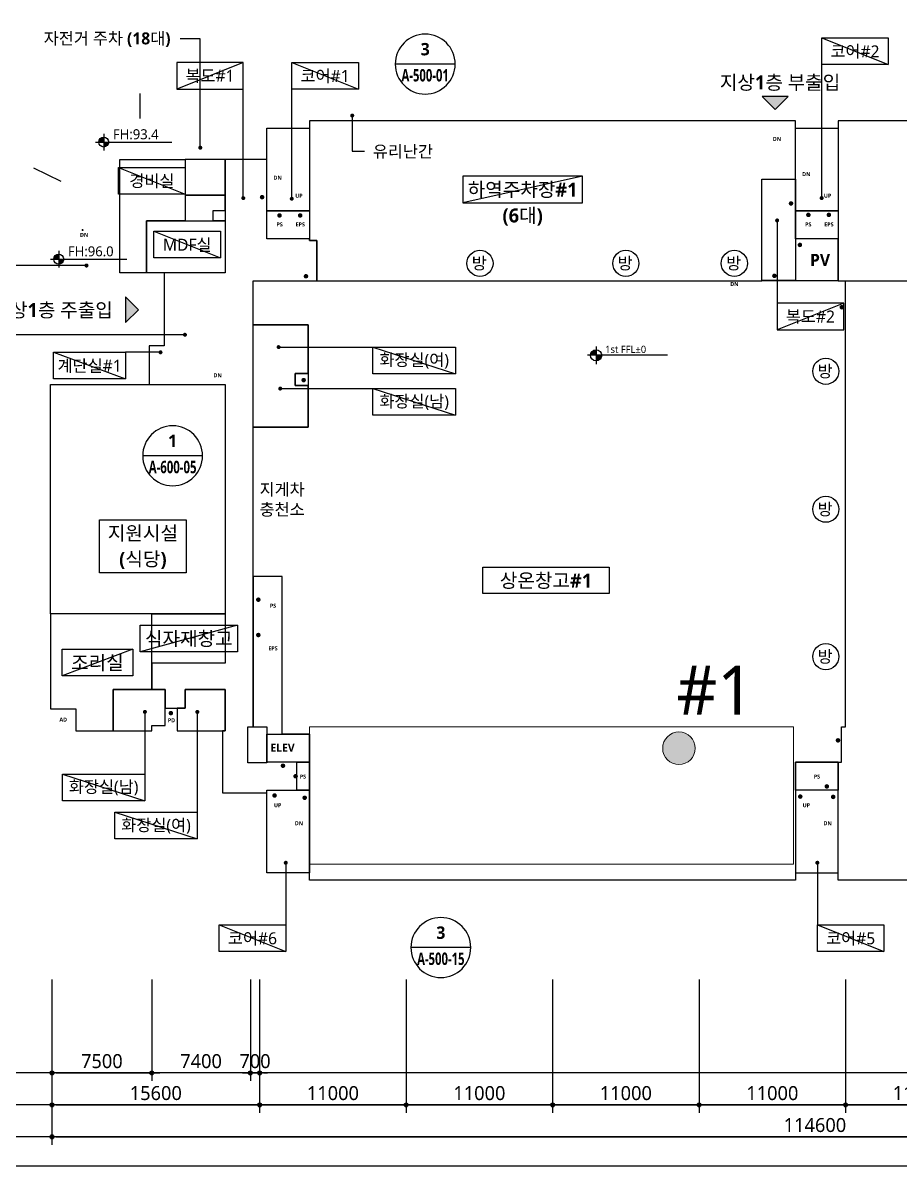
# Model space of a CAD drawing. Header units: millimetres. Extents: x -867282 to 190005487, y -1022614 to 455456909.
# Drawn here: x 821599 to 887480, y 36445 to 122273 of the extents above; entities that cross this region are included whole.
import ezdxf
from ezdxf.enums import TextEntityAlignment as Align

# ---------------------------------------------------------------- set-up
doc = ezdxf.new("R2010")
doc.units = ezdxf.units.MM
doc.header["$LTSCALE"] = 400
doc.header["$MEASUREMENT"] = 0
doc.header["$PDSIZE"] = -10
doc.layers.get('0').update_dxf_attribs({"linetype": 'CONTINUOUS'})
doc.layers.get('Defpoints').update_dxf_attribs({"color": 153, "linetype": 'CONTINUOUS'})
for name, color, linetype in [('A-ANNO-ENT', 1, 'CONTINUOUS'), ('A-ANNO-GRA1', 7, 'CONTINUOUS'), ('A-ANNO-PONT', 7, 'CONTINUOUS'), ('A-ANNO-SYMB', 7, 'CONTINUOUS'), ('A-ANNO-TEXT1', 7, 'CONTINUOUS'), ('A-ANNO-TEXT2', 3, 'CONTINUOUS'), ('A-FLOR-MARK-ARCH', 1, 'CONTINUOUS'), ('A-ST-AXIS-DIM', 7, 'CONTINUOUS'), ('AA-MKXS', 3, 'CONTINUOUS')]:
    doc.layers.add(name, color=color, linetype=linetype)
for name, color, linetype, lineweight in [('A-XXXX-SYMB', 7, 'CONTINUOUS', 25), ('XR-평면도$0$A-SSXK-LEAD', 7, 'CONTINUOUS', 25), ('구획설정라인', 3, 'CONTINUOUS', 20)]:
    doc.layers.add(name, color=color, linetype=linetype, lineweight=lineweight)
doc.layers.add('Defpoint', color=161, linetype='CONTINUOUS', plot=False)
doc.layers.add('면적', color=210, linetype='CONTINUOUS', plot=False)
doc.styles.add('2020음성 1차', font='')
doc.styles.add('SAMOO', font='romans.shx', dxfattribs={"bigfont": 'whgtxt.shx'})
doc.styles.add('SH_대대리576', font='malgun.ttf')
doc.styles.add('SH_진천_나눔', font='')
doc.styles.get('2020음성 1차').set_extended_font_data('NanumGothic', bold=True)
doc.styles.get('SH_진천_나눔').set_extended_font_data('NanumGothic', bold=True)
doc.dimstyles.new('SHP 600', dxfattribs={"dimscale": 300, "dimtxt": 3.5, "dimasz": 1, "dimexe": 2, "dimexo": 2, "dimgap": 1, "dimtad": 1, "dimdec": 0, "dimzin": 0, "dimdsep": 46, "dimtxsty": 'SH_대대리576', "dimblk": 'DIMDOT', "dimcen": 0.09, "dimclrt": 3, "dimadec": 0, "dimazin": 1, "dimtfac": 1, "dimtdec": 0, "dimtix": 1, "dimtmove": 2, "dimatfit": 0, "dimldrblk": 'DIMDOT', "dimfxl": 1, "dimtolj": 1, "dimtzin": 0, "dimarcsym": 0})

# ---------------------------------------------------------------- blocks, each defined once
blk = doc.blocks.new('A$C2E1A0DD2')
at = {"layer": 'A-ANNO-SYMB'}
h = blk.add_hatch(color=256, dxfattribs=at)
h.paths.add_polyline_path([(750, 1200, 0.4142136), (300, 750), (750, 750)])
h.paths.add_polyline_path([(1200, 750), (750, 750), (750, 300, 0.4142136)])
for p, q in [((750, 1500), (750, 0)), ((0, 750), (1500, 750))]:
    blk.add_line(p, q, dxfattribs=at)
blk.add_circle((750, 750), 450, dxfattribs=at)
blk = doc.blocks.new('A$C33BE775C')
at = {"layer": 'A-XXXX-SYMB'}
blk.add_line((1250, 625), (5743, 625), dxfattribs=at)
at = {"layer": 'A-XXXX-SYMB', "xscale": 0.8333333333333333, "yscale": 0.8333333333333333, "zscale": 0.8333333333333333}
blk.add_blockref('A$C2E1A0DD2', (0, 0), dxfattribs=at)
blk = doc.blocks.new('DIMDOT')
at = {"color": 0}
blk.add_line((-2, 0), (2, 0), dxfattribs=at)
for radius in [0.5, 0.25]:
    blk.add_circle((0, 0), radius, dxfattribs=at)
blk = doc.blocks.new('*D196')
at = {"layer": 'A-ST-AXIS-DIM', "color": 0, "lineweight": -2, "transparency": 16777216}
for p, q in [((883382, 50445), (883382, 40445)), ((894382, 50445), (894382, 40445)), ((883682, 41045), (894082, 41045))]:
    blk.add_line(p, q, dxfattribs=at)
at = {"layer": 'Defpoints', "color": 0, "transparency": 16777216}
for p in [(883382, 51045), (894382, 51045), (894382, 41045)]:
    blk.add_point(p, dxfattribs=at)
at = {"layer": 'A-ST-AXIS-DIM', "color": 0, "linetype": 'ByBlock', "lineweight": -2, "transparency": 16777216, "xscale": 300, "yscale": 300, "zscale": 300, "rotation": 180}
blk.add_blockref('DIMDOT', (883382, 41045), dxfattribs=at)
at = {"layer": 'A-ST-AXIS-DIM', "color": 0, "linetype": 'ByBlock', "lineweight": -2, "transparency": 16777216, "xscale": 300, "yscale": 300, "zscale": 300}
blk.add_blockref('DIMDOT', (894382, 41045), dxfattribs=at)
at = {"layer": 'A-ST-AXIS-DIM', "color": 3, "transparency": 16777216, "insert": (888882, 41921), "char_height": 1050, "attachment_point": 5, "style": 'SH_대대리576'}
blk.add_mtext('\\A1;11000', dxfattribs=at)
blk = doc.blocks.new('*D197')
at = {"layer": 'A-ST-AXIS-DIM', "color": 0, "lineweight": -2, "transparency": 16777216}
for p, q in [((872382, 50445), (872382, 40445)), ((883382, 50445), (883382, 40445)), ((872682, 41045), (883082, 41045))]:
    blk.add_line(p, q, dxfattribs=at)
at = {"layer": 'Defpoints', "color": 0, "transparency": 16777216}
for p in [(872382, 51045), (883382, 51045), (883382, 41045)]:
    blk.add_point(p, dxfattribs=at)
at = {"layer": 'A-ST-AXIS-DIM', "color": 0, "linetype": 'ByBlock', "lineweight": -2, "transparency": 16777216, "xscale": 300, "yscale": 300, "zscale": 300, "rotation": 180}
blk.add_blockref('DIMDOT', (872382, 41045), dxfattribs=at)
at = {"layer": 'A-ST-AXIS-DIM', "color": 0, "linetype": 'ByBlock', "lineweight": -2, "transparency": 16777216, "xscale": 300, "yscale": 300, "zscale": 300}
blk.add_blockref('DIMDOT', (883382, 41045), dxfattribs=at)
at = {"layer": 'A-ST-AXIS-DIM', "color": 3, "transparency": 16777216, "insert": (877882, 41921), "char_height": 1050, "attachment_point": 5, "style": 'SH_대대리576'}
blk.add_mtext('\\A1;11000', dxfattribs=at)
blk = doc.blocks.new('*D198')
at = {"layer": 'A-ST-AXIS-DIM', "color": 0, "lineweight": -2, "transparency": 16777216}
for p, q in [((861382, 50445), (861382, 40445)), ((872382, 50445), (872382, 40445)), ((861682, 41045), (872082, 41045))]:
    blk.add_line(p, q, dxfattribs=at)
at = {"layer": 'Defpoints', "color": 0, "transparency": 16777216}
for p in [(861382, 51045), (872382, 51045), (872382, 41045)]:
    blk.add_point(p, dxfattribs=at)
at = {"layer": 'A-ST-AXIS-DIM', "color": 0, "linetype": 'ByBlock', "lineweight": -2, "transparency": 16777216, "xscale": 300, "yscale": 300, "zscale": 300, "rotation": 180}
blk.add_blockref('DIMDOT', (861382, 41045), dxfattribs=at)
at = {"layer": 'A-ST-AXIS-DIM', "color": 0, "linetype": 'ByBlock', "lineweight": -2, "transparency": 16777216, "xscale": 300, "yscale": 300, "zscale": 300}
blk.add_blockref('DIMDOT', (872382, 41045), dxfattribs=at)
at = {"layer": 'A-ST-AXIS-DIM', "color": 3, "transparency": 16777216, "insert": (866882, 41921), "char_height": 1050, "attachment_point": 5, "style": 'SH_대대리576'}
blk.add_mtext('\\A1;11000', dxfattribs=at)
blk = doc.blocks.new('*D199')
at = {"layer": 'A-ST-AXIS-DIM', "color": 0, "lineweight": -2, "transparency": 16777216}
for p, q in [((850382, 50445), (850382, 40445)), ((861382, 50445), (861382, 40445)), ((850682, 41045), (861082, 41045))]:
    blk.add_line(p, q, dxfattribs=at)
at = {"layer": 'Defpoints', "color": 0, "transparency": 16777216}
for p in [(850382, 51045), (861382, 51045), (861382, 41045)]:
    blk.add_point(p, dxfattribs=at)
at = {"layer": 'A-ST-AXIS-DIM', "color": 0, "linetype": 'ByBlock', "lineweight": -2, "transparency": 16777216, "xscale": 300, "yscale": 300, "zscale": 300, "rotation": 180}
blk.add_blockref('DIMDOT', (850382, 41045), dxfattribs=at)
at = {"layer": 'A-ST-AXIS-DIM', "color": 0, "linetype": 'ByBlock', "lineweight": -2, "transparency": 16777216, "xscale": 300, "yscale": 300, "zscale": 300}
blk.add_blockref('DIMDOT', (861382, 41045), dxfattribs=at)
at = {"layer": 'A-ST-AXIS-DIM', "color": 3, "transparency": 16777216, "insert": (855882, 41921), "char_height": 1050, "attachment_point": 5, "style": 'SH_대대리576'}
blk.add_mtext('\\A1;11000', dxfattribs=at)
blk = doc.blocks.new('*D200')
at = {"layer": 'A-ST-AXIS-DIM', "color": 0, "lineweight": -2, "transparency": 16777216}
for p, q in [((839382, 50445), (839382, 40445)), ((850382, 50445), (850382, 40445)), ((839682, 41045), (850082, 41045))]:
    blk.add_line(p, q, dxfattribs=at)
at = {"layer": 'Defpoints', "color": 0, "transparency": 16777216}
for p in [(839382, 51045), (850382, 51045), (850382, 41045)]:
    blk.add_point(p, dxfattribs=at)
at = {"layer": 'A-ST-AXIS-DIM', "color": 0, "linetype": 'ByBlock', "lineweight": -2, "transparency": 16777216, "xscale": 300, "yscale": 300, "zscale": 300, "rotation": 180}
blk.add_blockref('DIMDOT', (839382, 41045), dxfattribs=at)
at = {"layer": 'A-ST-AXIS-DIM', "color": 0, "linetype": 'ByBlock', "lineweight": -2, "transparency": 16777216, "xscale": 300, "yscale": 300, "zscale": 300}
blk.add_blockref('DIMDOT', (850382, 41045), dxfattribs=at)
at = {"layer": 'A-ST-AXIS-DIM', "color": 3, "transparency": 16777216, "insert": (844882, 41921), "char_height": 1050, "attachment_point": 5, "style": 'SH_대대리576'}
blk.add_mtext('\\A1;11000', dxfattribs=at)
blk = doc.blocks.new('*D201')
at = {"layer": 'A-ST-AXIS-DIM', "color": 0, "lineweight": -2, "transparency": 16777216}
for p, q in [((823782, 50445), (823782, 40445)), ((839382, 50445), (839382, 40445)), ((824082, 41045), (839082, 41045))]:
    blk.add_line(p, q, dxfattribs=at)
at = {"layer": 'Defpoints', "color": 0, "transparency": 16777216}
for p in [(823782, 51045), (839382, 51045), (839382, 41045)]:
    blk.add_point(p, dxfattribs=at)
at = {"layer": 'A-ST-AXIS-DIM', "color": 0, "linetype": 'ByBlock', "lineweight": -2, "transparency": 16777216, "xscale": 300, "yscale": 300, "zscale": 300, "rotation": 180}
blk.add_blockref('DIMDOT', (823782, 41045), dxfattribs=at)
at = {"layer": 'A-ST-AXIS-DIM', "color": 0, "linetype": 'ByBlock', "lineweight": -2, "transparency": 16777216, "xscale": 300, "yscale": 300, "zscale": 300}
blk.add_blockref('DIMDOT', (839382, 41045), dxfattribs=at)
at = {"layer": 'A-ST-AXIS-DIM', "color": 3, "transparency": 16777216, "insert": (831582, 41924), "char_height": 1050, "attachment_point": 5, "style": 'SH_대대리576'}
blk.add_mtext('\\A1;15600', dxfattribs=at)
blk = doc.blocks.new('*D202')
at = {"layer": 'A-ST-AXIS-DIM', "color": 0, "lineweight": -2, "transparency": 16777216}
for p, q in [((823782, 50445), (823782, 38045)), ((938382, 50445), (938382, 38045)), ((824082, 38645), (938082, 38645))]:
    blk.add_line(p, q, dxfattribs=at)
at = {"layer": 'Defpoints', "color": 0, "transparency": 16777216}
for p in [(823782, 51045), (938382, 51045), (938382, 38645)]:
    blk.add_point(p, dxfattribs=at)
at = {"layer": 'A-ST-AXIS-DIM', "color": 0, "linetype": 'ByBlock', "lineweight": -2, "transparency": 16777216, "xscale": 300, "yscale": 300, "zscale": 300, "rotation": 180}
blk.add_blockref('DIMDOT', (823782, 38645), dxfattribs=at)
at = {"layer": 'A-ST-AXIS-DIM', "color": 0, "linetype": 'ByBlock', "lineweight": -2, "transparency": 16777216, "xscale": 300, "yscale": 300, "zscale": 300}
blk.add_blockref('DIMDOT', (938382, 38645), dxfattribs=at)
at = {"layer": 'A-ST-AXIS-DIM', "color": 3, "transparency": 16777216, "insert": (881082, 39524), "char_height": 1050, "attachment_point": 5, "style": 'SH_대대리576'}
blk.add_mtext('\\A1;114600', dxfattribs=at)
blk = doc.blocks.new('G$CF757CB8B')
at = {"layer": 'A-ANNO-PONT'}
for points in [[(1814, 2981, 0.4142136), (648, 1814), (1814, 1814)], [(1814, 648, 0.4142136), (2981, 1814), (1814, 1814)]]:
    blk.add_hatch(color=256, dxfattribs=at).paths.add_polyline_path(points)
for p, q in [((1814, 3629), (1814, 0)), ((16728, 1814), (0, 1814))]:
    blk.add_line(p, q, dxfattribs=at)
blk.add_circle((1814, 1814), 1166, dxfattribs=at)
at = {"style": 'SH_대대리576'}
blk.add_attdef('레벨', (3696, 2314), '', height=1500, dxfattribs=at)
blk = doc.blocks.new('*U392')
at = {"layer": 'AA-MKXS', "color": 3, "linetype": 'Continuous', "ltscale": 5}
blk.add_line((-5.999976, 0), (5.999976, 0), dxfattribs=at)
blk.add_circle((0, 0), 5.999976, dxfattribs=at)
at = {"layer": 'AA-MKXS', "style": 'SAMOO', "width": 0.85}
blk.add_attdef('ViewNUM', text='', height=2.5, dxfattribs=at).set_placement((0, 1), align=Align.BOTTOM_CENTER)
blk.add_attdef('SheetNUM', text='', height=2.5, dxfattribs=at).set_placement((0, -1), align=Align.TOP_CENTER)
blk = doc.blocks.new('*D498')
at = {"layer": 'A-ST-AXIS-DIM', "color": 0, "lineweight": -2, "transparency": 16777216}
for p, q in [((823782, 50445), (823782, 42845)), ((831282, 50445), (831282, 42845)), ((824082, 43445), (830982, 43445))]:
    blk.add_line(p, q, dxfattribs=at)
at = {"layer": 'Defpoints', "color": 0, "transparency": 16777216}
for p in [(823782, 51045), (831282, 51045), (831282, 43445)]:
    blk.add_point(p, dxfattribs=at)
at = {"layer": 'A-ST-AXIS-DIM', "color": 0, "linetype": 'ByBlock', "lineweight": -2, "transparency": 16777216, "xscale": 300, "yscale": 300, "zscale": 300, "rotation": 180}
blk.add_blockref('DIMDOT', (823782, 43445), dxfattribs=at)
at = {"layer": 'A-ST-AXIS-DIM', "color": 0, "linetype": 'ByBlock', "lineweight": -2, "transparency": 16777216, "xscale": 300, "yscale": 300, "zscale": 300}
blk.add_blockref('DIMDOT', (831282, 43445), dxfattribs=at)
at = {"layer": 'A-ST-AXIS-DIM', "color": 3, "transparency": 16777216, "insert": (827532, 44322), "char_height": 1050, "attachment_point": 5, "style": 'SH_대대리576'}
blk.add_mtext('\\A1;7500', dxfattribs=at)
blk = doc.blocks.new('*D499')
at = {"layer": 'A-ST-AXIS-DIM', "color": 0, "lineweight": -2, "transparency": 16777216}
for p, q in [((831282, 50445), (831282, 42845)), ((838682, 50445), (838682, 42845)), ((838382, 43445), (831582, 43445))]:
    blk.add_line(p, q, dxfattribs=at)
at = {"layer": 'Defpoints', "color": 0, "transparency": 16777216}
for p in [(831282, 51045), (838682, 51045), (831282, 43445)]:
    blk.add_point(p, dxfattribs=at)
at = {"layer": 'A-ST-AXIS-DIM', "color": 0, "linetype": 'ByBlock', "lineweight": -2, "transparency": 16777216, "xscale": 300, "yscale": 300, "zscale": 300, "rotation": 180}
blk.add_blockref('DIMDOT', (831282, 43445), dxfattribs=at)
at = {"layer": 'A-ST-AXIS-DIM', "color": 0, "linetype": 'ByBlock', "lineweight": -2, "transparency": 16777216, "xscale": 300, "yscale": 300, "zscale": 300}
blk.add_blockref('DIMDOT', (838682, 43445), dxfattribs=at)
at = {"layer": 'A-ST-AXIS-DIM', "color": 3, "transparency": 16777216, "insert": (834982, 44321), "char_height": 1050, "attachment_point": 5, "style": 'SH_대대리576'}
blk.add_mtext('\\A1;7400', dxfattribs=at)
blk = doc.blocks.new('*D500')
at = {"layer": 'A-ST-AXIS-DIM', "color": 0, "lineweight": -2, "transparency": 16777216}
for p, q in [((838682, 50445), (838682, 42845)), ((839382, 50445), (839382, 42845)), ((838382, 43445), (838082, 43445)), ((838682, 43445), (839382, 43445)), ((839682, 43445), (839982, 43445))]:
    blk.add_line(p, q, dxfattribs=at)
at = {"layer": 'Defpoints', "color": 0, "transparency": 16777216}
for p in [(838682, 51045), (839382, 51045), (839382, 43445)]:
    blk.add_point(p, dxfattribs=at)
at = {"layer": 'A-ST-AXIS-DIM', "color": 0, "linetype": 'ByBlock', "lineweight": -2, "transparency": 16777216, "xscale": 300, "yscale": 300, "zscale": 300}
blk.add_blockref('DIMDOT', (838682, 43445), dxfattribs=at)
at = {"layer": 'A-ST-AXIS-DIM', "color": 0, "linetype": 'ByBlock', "lineweight": -2, "transparency": 16777216, "xscale": 300, "yscale": 300, "zscale": 300, "rotation": 180}
blk.add_blockref('DIMDOT', (839382, 43445), dxfattribs=at)
at = {"layer": 'A-ST-AXIS-DIM', "color": 3, "transparency": 16777216, "insert": (839032, 44321), "char_height": 1050, "attachment_point": 5, "style": 'SH_대대리576'}
blk.add_mtext('\\A1;700', dxfattribs=at)
blk = doc.blocks.new('G$C103DFDC3')
at = {"layer": '면적'}
for points in [[(20000, 48025), (20000, 45000), (53400, 45000), (53400, 52620), (55950, 52620), (55950, 57000), (20000, 57000), (19450, 57000), (19450, 48025), (20000, 48025)], [(95600, 57500), (92200, 57500), (92200, 57000), (60200, 57000), (59150, 57000), (59150, 48025), (59150, 48025), (59150, 45000), (92200, 45000), (92200, 51120), (95600, 51120)], [(16250, 56450), (19450, 56450), (19450, 50250), (16250, 50250)], [(59150, 50250), (55950, 50250), (55950, 56450), (59150, 56450)], [(12900, 6550), (16250, 6550), (16250, 6750), (18500, 6750), (18500, 8850), (16250, 8850), (16250, 8800), (14800, 8800), (14800, 11500), (15200, 11500), (15200, 45000), (20000, 45000), (20000, 48025), (19450, 48025), (19450, 48150), (16250, 48150), (16250, 54100), (13100, 54100), (13100, 45600), (8525, 45600), (8525, 40100), (7400, 40100), (7400, 37200), (13100, 37200), (13100, 16300), (7600, 16300), (7600, 14300), (8600, 14300), (8600, 12900), (10100, 12900), (10100, 14300), (13100, 14300), (13100, 11200), (12900, 11200), (12900, 6550)], [(13100, 54100), (10100, 54100), (10100, 51420), (13100, 51420)], [(55950, 45025), (53400, 45025), (53400, 52620), (55950, 52620)], [(10100, 51420), (10100, 49500), (12210, 49500), (12210, 50270), (13100, 50270), (13100, 51420)], [(12210, 50270), (13100, 50270), (13100, 49500), (12210, 49500)], [(16250, 50250), (19450, 50250), (19450, 48150), (16250, 48150)], [(59150, 48150), (55950, 48150), (55950, 50250), (59150, 50250)], [(7200, 49500), (13100, 49500), (13100, 45600), (7200, 45600)], [(55950, 48150), (55950, 45025), (59150, 45025), (59150, 48025), (59150, 48025), (59150, 48150)], [(15200, 41675), (19355, 41675), (19355, 38025), (18355, 38025), (18355, 37125), (19355, 37125), (19355, 34000), (15200, 34000)], [(0, 20000), (0, 37200), (13100, 37200), (13100, 20000)], [(15200, 22800), (15200, 11500), (16250, 11500), (16250, 10950), (17400, 10950), (17400, 22725), (17400, 22800)], [(7600, 14300), (7600, 20000), (0, 20000), (0, 12850), (1900, 12850), (1900, 11200), (4700, 11200), (4700, 14300)], [(7600, 20000), (13100, 20000), (13100, 16300), (7600, 16300)], [(4700, 14300), (4700, 11200), (7600, 11200), (7600, 11600), (8600, 11600), (8600, 14300)], [(9500, 12900), (9500, 11200), (13100, 11200), (13100, 14300), (10100, 14300), (10100, 12900)], [(14800, 11500), (16250, 11500), (16250, 8800), (14800, 8800)], [(16250, 10950), (19450, 10950), (19450, 8850), (16250, 8850)], [(19450, 6750), (18500, 6750), (18500, 8850), (19450, 8850)], [(55950, 8850), (59150, 8850), (59150, 6750), (55950, 6750)], [(16250, 6750), (19450, 6750), (19450, 550), (16250, 550)], [(55950, 6750), (55950, 6750), (55950, 6750), (55950, 550), (59150, 550), (59150, 6750), (59150, 6750)]]:
    blk.add_lwpolyline(points, close=True, dxfattribs=at)
for points in [[(10100, 51420), (10100, 51420), (10100, 49500), (10100, 49500), (7200, 49500), (7200, 45600), (5200, 45600), (5200, 54100), (10100, 54100), (10100, 51420)], [(110950, 0), (59150, 0), (59150, 8850), (55950, 8850), (55950, 0), (19450, 0), (19450, 10950), (17400, 10950), (17400, 11500), (17400, 11500), (17400, 15800), (17400, 15800), (17400, 22800), (15200, 22800), (15200, 34000), (19355, 34000), (19355, 37125), (18355, 37125), (18355, 38025), (19355, 38025), (19355, 41675), (15200, 41675), (15200, 45000), (53400, 45000), (53400, 45025), (59150, 45025), (59150, 45000), (93100, 45000)], [(59150, 8850), (59400, 8850), (59400, 11500), (59700, 11500), (59700, 45000)]]:
    blk.add_lwpolyline(points, dxfattribs=at)
at = {"layer": '면적', "elevation": 103000}
blk.add_lwpolyline([(18355, 38025), (19355, 38025), (19355, 37125), (18355, 37125)], close=True, dxfattribs=at)

msp = doc.modelspace()

# ---------------------------------------------------------------- hatches: boundary and pattern name
at = {"layer": 'A-ANNO-ENT'}
for points in [[(877123.5, 116740.1), (879059.5, 116740.1), (878091.5, 115772.1)], [(829303.5, 99769.4), (829303.5, 101705.4), (830271.5, 100737.4)]]:
    msp.add_hatch(color=256, dxfattribs=at).paths.add_polyline_path(points)
at = {"layer": '구획설정라인'}
h = msp.add_hatch(dxfattribs=at)
h.set_pattern_fill('ANSI31', color=256)
h.set_pattern_definition([(45, (0, 0), (-0.088388347648, 0.088388347648), [])])
h.paths.add_polyline_path([(869646.7, 67813.9, 1), (872093.6, 67813.9, 1)])

# ---------------------------------------------------------------- linework, layer by layer
for points in [[(834922.7, 121078.2), (833422.7, 121078.2)], [(846334, 112631.2), (847256.9, 112631.2)]]:
    msp.add_lwpolyline(points)
at = {"layer": 'A-ANNO-ENT'}
for points in [[(879059.5, 116740.1), (877123.5, 116740.1), (878091.5, 115772.1)], [(829303.5, 101705.4), (829303.5, 99769.4), (830271.5, 100737.4)]]:
    msp.add_lwpolyline(points, close=True, dxfattribs=at)
at = {"layer": 'A-ANNO-GRA1'}
for points in [[(834922.7, 112900.5), (834922.7, 121078.2)], [(881588, 109118.3), (881588, 119143.5)], [(838151.6, 109118.3), (838151.6, 117296)], [(841793.2, 109070.9), (841793.2, 117296)], [(846334, 115315.1), (846334, 112631.2)], [(878242.6, 107440.2), (878242.6, 101223.1)], [(826378.6, 104054.2), (820777.6, 104054.2)], [(833770.3, 98857.3), (820777.6, 98857.3)], [(840805.1, 97931.1), (847886.7, 97931.1)], [(831936.3, 97540.6), (829309.3, 97540.6)], [(840927.9, 94818.2), (847886.7, 94818.2)], [(830763.7, 70545.1), (830763.7, 65881.2)], [(834699.9, 70545.1), (834699.9, 63009.4)], [(841343, 59219.9), (841343, 54555.9)], [(881263.2, 59219.9), (881263.2, 54555.9)]]:
    msp.add_lwpolyline(points, dxfattribs=at)
for points in [[(886588, 119143.5), (881588, 119143.5), (881588, 121143.5), (886588, 121143.5)], [(833151.6, 117296), (838151.6, 117296), (838151.6, 119296), (833151.6, 119296)], [(846793.2, 117296), (841793.2, 117296), (841793.2, 119296), (846793.2, 119296)], [(833782.9, 109415.2), (828782.9, 109415.2), (828782.9, 111415.2), (833782.9, 111415.2)], [(854631.8, 108766.3), (863631.8, 108766.3), (863631.8, 110766.3), (854631.8, 110766.3)], [(836442.1, 104631.8), (831442.1, 104631.8), (831442.1, 106631.8), (836442.1, 106631.8)], [(878242.6, 99223.1), (883242.6, 99223.1), (883242.6, 101223.1), (878242.6, 101223.1)], [(854086.7, 95931.1), (847886.7, 95931.1), (847886.7, 97931.1), (854086.7, 97931.1)], [(829309.3, 95540.6), (823909.3, 95540.6), (823909.3, 97540.6), (829309.3, 97540.6)], [(854086.7, 92818.2), (847886.7, 92818.2), (847886.7, 94818.2), (854086.7, 94818.2)], [(827362.8, 84974.9), (833862.8, 84974.9), (833862.8, 80974.9), (827362.8, 80974.9)], [(856135, 81422.4), (865635, 81422.4), (865635, 79422.4), (856135, 79422.4)], [(830411.7, 77058.5), (837711.7, 77058.5), (837711.7, 75058.5), (830411.7, 75058.5)], [(824545, 75243.7), (829845, 75243.7), (829845, 73243.7), (824545, 73243.7)], [(830763.7, 63881.2), (824563.7, 63881.2), (824563.7, 65881.2), (830763.7, 65881.2)], [(834699.9, 61009.4), (828499.9, 61009.4), (828499.9, 63009.4), (834699.9, 63009.4)], [(841343, 52555.9), (836343, 52555.9), (836343, 54555.9), (841343, 54555.9)], [(886263.2, 52555.9), (881263.2, 52555.9), (881263.2, 54555.9), (886263.2, 54555.9)]]:
    msp.add_lwpolyline(points, close=True, dxfattribs=at)
at = {"layer": 'A-ANNO-GRA1', "const_width": 150}
for points in [[(846259, 115315.1, -1), (846409, 115315.1, -1)], [(834997.7, 112900.5, -1), (834847.7, 112900.5, -1)], [(838226.6, 109118.3, -1), (838076.6, 109118.3, -1)], [(841718.2, 109070.9, 1), (841868.2, 109070.9, 1)], [(881513, 109118.3, 1), (881663, 109118.3, 1)], [(878167.6, 107440.2, -1), (878317.6, 107440.2, -1)], [(826378.6, 104129.2, -1), (826378.6, 103979.2, -1)], [(833770.3, 98932.3, -1), (833770.3, 98782.3, -1)], [(840805.1, 98006.1, 1), (840805.1, 97856.1, 1)], [(831936.3, 97615.6, -1), (831936.3, 97465.6, -1)], [(840927.9, 94893.2, 1), (840927.9, 94743.2, 1)], [(830838.7, 70545.1, 1), (830688.7, 70545.1, 1)], [(834624.9, 70545.1, -1), (834774.9, 70545.1, -1)], [(841418, 59219.9, 1), (841268, 59219.9, 1)], [(881338.2, 59219.9, 1), (881188.2, 59219.9, 1)]]:
    msp.add_lwpolyline(points, format="xyb", close=True, dxfattribs=at)
at = {"layer": 'A-ANNO-GRA1'}
for centre in [(855926.1, 104219), (866881.8, 104219), (875028.8, 104219), (881897.5, 96116.3), (881897.5, 85758.5), (881897.5, 74693.3)]:
    msp.add_circle(centre, 979.8, dxfattribs=at)
at = {"layer": 'A-FLOR-MARK-ARCH', "const_width": 168.8}
for points in [[(839477.6, 109187, 1), (839646.3, 109187, 1)], [(879201.5, 108717.1, 1), (879370.3, 108717.1, 1)], [(840789, 107816.3, 1), (840957.7, 107816.3, 1)], [(842340.9, 107816.3, 1), (842509.6, 107816.3, 1)], [(880504.5, 107857.2, 1), (880673.3, 107857.2, 1)], [(882046.7, 107857.2, 1), (882215.4, 107857.2, 1)], [(879869, 105602.5, 1), (880037.7, 105602.5, 1)], [(842775.2, 103251.5, 1), (842944, 103251.5, 1)], [(877952.1, 103280.9, 1), (878120.8, 103280.9, 1)], [(883013.2, 100923.1, 1), (883181.9, 100923.1, 1)], [(842602.4, 95453.8, 1), (842771.2, 95453.8, 1)], [(839195.8, 78966.3, 1), (839364.5, 78966.3, 1)], [(839195.8, 76314.2, 1), (839364.5, 76314.2, 1)], [(832630.1, 70454.2, 1), (832798.9, 70454.2, 1)], [(882730, 68408.2, 1), (882898.8, 68408.2, 1)], [(841047.4, 66503.4, 1), (841216.2, 66503.4, 1)], [(841997.4, 65716.3, 1), (842166.2, 65716.3, 1)], [(840419.1, 64267, 1), (840587.9, 64267, 1)], [(881889, 64953, 1), (882057.7, 64953, 1)], [(842677.8, 64098.2, 1), (842846.6, 64098.2, 1)], [(879896.1, 64187.3, 1), (880064.9, 64187.3, 1)], [(882369.4, 64162.8, 1), (882538.2, 64162.8, 1)]]:
    msp.add_lwpolyline(points, format="xyb", close=True, dxfattribs=at)
at = {"layer": 'Defpoint'}
for p, q in [((881588, 121143.5), (886588, 119143.5)), ((838151.6, 119296), (833151.6, 117296)), ((841793.2, 119296), (846793.2, 117296)), ((828782.9, 111415.2), (833782.9, 109415.2)), ((863631.8, 110766.3), (854631.8, 108766.3)), ((831442.1, 106631.8), (836442.1, 104631.8)), ((883242.6, 101223.1), (878242.6, 99223.1)), ((847886.7, 97931.1), (854086.7, 95931.1)), ((823909.3, 97540.6), (829309.3, 95540.6)), ((847886.7, 94818.2), (854086.7, 92818.2)), ((837711.7, 77058.5), (830411.7, 75058.5)), ((829845, 75243.7), (824545, 73243.7)), ((824563.7, 65881.2), (830763.7, 63881.2)), ((828499.9, 63009.4), (834699.9, 61009.4)), ((836343, 54555.9), (841343, 52555.9)), ((881263.2, 54555.9), (886263.2, 52555.9))]:
    msp.add_line(p, q, dxfattribs=at)
for points in [[(959981.8, 36444.9), (788781.8, 36444.9), (788781.8, 165016.3), (959981.8, 165016.3)], [(957781.8, 38644.9), (790981.8, 38644.9), (790981.8, 162816.3), (957781.8, 162816.3)], [(955381.8, 41044.9), (793381.8, 41044.9), (793381.8, 160416.3), (955381.8, 160416.3)], [(952981.8, 43444.9), (795781.8, 43444.9), (795781.8, 158016.3), (952981.8, 158016.3)]]:
    msp.add_lwpolyline(points, close=True, dxfattribs=at)
at = {"layer": 'XR-평면도$0$A-SSXK-LEAD', "const_width": 75}
msp.add_lwpolyline([(826083, 106682.2, -1), (826083, 106757.2, -1)], format="xyb", close=True, dxfattribs=at)
at = {"layer": '구획설정라인', "elevation": 103000}
msp.add_lwpolyline([(843131.8, 69416.3), (879481.8, 69416.3), (879481.8, 59116.3), (843131.8, 59116.3)], close=True, dxfattribs=at)
at = {"layer": '구획설정라인'}
msp.add_circle((870870.1, 67813.9), 1223.5, dxfattribs=at)
at = {"layer": '면적'}
msp.add_line((830381.8, 116966.8), (830381.8, 115086.1), dxfattribs=at)
msp.add_lwpolyline([(824465.5, 110359.7), (822419.4, 111356.3)], dxfattribs=at)

# ---------------------------------------------------------------- block references
ref = msp.add_blockref('*U392', (851813.5, 119179.8), dxfattribs=dict(xscale=-375.0015000059622, yscale=375.0015000059622, zscale=375.0015000059622))
ref.add_attrib('SheetNUM', 'A-500-01', dxfattribs={"layer": 'AA-MKXS', "height": 930, "style": '2020음성 1차', "width": 0.7}).set_placement((851813.5, 118804.8, 103000), align=Align.TOP_CENTER)
ref.add_attrib('ViewNUM', '3', dxfattribs={"layer": 'AA-MKXS', "height": 930, "style": '2020음성 1차'}).set_placement((851813.5, 119554.8, 103000), align=Align.BOTTOM_CENTER)
for name, p in [('G$C103DFDC3', (823681.8, 57916.3)), ('A$C33BE775C', (827043.4, 112700.1)), ('A$C33BE775C', (823665.1, 103907.9))]:
    msp.add_blockref(name, p)
at = {"xscale": 0.36, "yscale": 0.36, "zscale": 0.36}
msp.add_blockref('G$CF757CB8B', (863998, 96662.2), dxfattribs=at).add_auto_attribs({'레벨': '1st FFL%%P0'})
ref = msp.add_blockref('*U392', (832846.6, 89771.9), dxfattribs=dict(xscale=-375.0015000059622, yscale=375.0015000059622, zscale=375.0015000059622))
ref.add_attrib('SheetNUM', 'A-600-05', dxfattribs={"layer": 'AA-MKXS', "height": 937.5, "style": '2020음성 1차', "width": 0.7}).set_placement((832846.6, 89396.9), align=Align.TOP_CENTER)
ref.add_attrib('ViewNUM', '1', dxfattribs={"layer": 'AA-MKXS', "height": 937.5, "style": '2020음성 1차'}).set_placement((832846.6, 90146.9), align=Align.BOTTOM_CENTER)
ref = msp.add_blockref('*U392', (852988.5, 52852.9), dxfattribs=dict(xscale=-375.0015000059622, yscale=375.0015000059622, zscale=375.0015000059622))
ref.add_attrib('SheetNUM', 'A-500-15', dxfattribs={"layer": 'AA-MKXS', "height": 930, "style": '2020음성 1차', "width": 0.7}).set_placement((852988.5, 52477.9, 103000), align=Align.TOP_CENTER)
ref.add_attrib('ViewNUM', '3', dxfattribs={"layer": 'AA-MKXS', "height": 930, "style": '2020음성 1차'}).set_placement((852988.5, 53227.9, 103000), align=Align.BOTTOM_CENTER)

# ---------------------------------------------------------------- texts
at = {"color": 1, "style": 'SH_대대리576'}
for s, p in [('FH:93.4', (828361.2, 113913.4)), ('FH:96.0', (824982.9, 105121.2))]:
    msp.add_text(s, height=750, dxfattribs=at).set_placement(p, align=Align.MIDDLE_LEFT)
at = {"layer": 'A-ANNO-TEXT1', "style": 'SH_진천_나눔'}
for s, height, p in [('자전거 주차 (18대)', 900, (827926, 121066.3)), ('지상1층 부출입', 1050, (878458.8, 117815.2)), ('DN', 300, (878231.8, 113558.8)), ('유리난간', 900, (850140.3, 112625.7)), ('DN', 300, (840731.8, 110646.3)), ('DN', 300, (880431.8, 110916.3)), ('UP', 300, (842331.8, 109296.3)), ('UP', 300, (882031.8, 109296.3)), ('(6대)', 1050, (859131.8, 107766.3)), ('PS', 300, (840881.8, 107141.3)), ('EPS', 300, (842431.8, 107141.3)), ('PS', 300, (880581.8, 107141.3)), ('EPS', 300, (882131.8, 107141.3)), ('PV', 900, (881467.1, 104478.8)), ('DN', 300, (875031.8, 102666.3)), ('지상1층 주출입', 1050, (823834.7, 100727.3)), ('DN', 300, (836224.3, 95816.3)), ('PS', 300, (840381.8, 78516.3)), ('EPS', 300, (840381.8, 75316.3)), ('AD', 300, (824631.8, 69966.3)), ('PD', 300, (832757.3, 69911.7)), ('PS', 300, (842631.8, 65691.3)), ('PS', 300, (881231.8, 65691.3)), ('UP', 300, (840731.8, 63536.3)), ('UP', 300, (880431.8, 63536.3)), ('DN', 300, (842331.8, 62186.3)), ('DN', 300, (882031.8, 62186.3))]:
    msp.add_text(s, height=height, dxfattribs=at).set_placement(p, align=Align.MIDDLE)
for s, height, p in [('DN', 300, (825888.4, 106207.5)), ('방', 900, (855308.6, 103776.2)), ('방', 900, (866264.2, 103776.2)), ('방', 900, (874411.2, 103776.2)), ('방', 900, (881279.9, 95673.5)), ('방', 900, (881279.9, 85315.6)), ('방', 900, (881279.9, 74250.5)), ('ELEV', 600, (840183.2, 67555.8))]:
    msp.add_text(s, height=height, dxfattribs=at).set_placement(p)
at = {"layer": 'A-ANNO-TEXT2'}
for s, height, style, p in [('코어#2', 900, 'SH_대대리576', (884088, 120143.5)), ('복도#1', 900, 'SH_대대리576', (835651.6, 118296)), ('코어#1', 900, 'SH_대대리576', (844293.2, 118296)), ('경비실', 900, 'SH_대대리576', (831282.9, 110415.2)), ('하역주차장#1', 1050, 'SH_진천_나눔', (859131.8, 109766.3)), ('MDF실', 900, 'SH_대대리576', (833942.1, 105631.8)), ('복도#2', 900, 'SH_대대리576', (880742.6, 100223.1)), ('계단실#1', 900, 'SH_대대리576', (826609.3, 96540.6)), ('화장실(여)', 900, 'SH_대대리576', (850986.7, 96931.1)), ('화장실(남)', 900, 'SH_대대리576', (850986.7, 93818.2)), ('지원시설', 1050, 'SH_진천_나눔', (830612.8, 83974.9)), ('(식당)', 1050, 'SH_진천_나눔', (830612.8, 81974.9)), ('상온창고#1', 1050, 'SH_진천_나눔', (860885, 80422.4)), ('식자재창고', 1050, 'SH_진천_나눔', (834061.7, 76058.5)), ('조리실', 1050, 'SH_진천_나눔', (827195, 74243.7)), ('화장실(남)', 900, 'SH_대대리576', (827663.7, 64881.2)), ('화장실(여)', 900, 'SH_대대리576', (831599.9, 62009.4)), ('코어#6', 900, 'SH_대대리576', (838843, 53555.9)), ('코어#5', 900, 'SH_대대리576', (883763.2, 53555.9))]:
    msp.add_text(s, height=height, dxfattribs=dict(at, style=style)).set_placement(p, align=Align.MIDDLE)
at = {"layer": 'Defpoint', "style": 'SH_대대리576'}
for s, p in [('지게차', (841068.8, 87252.6)), ('충천소', (841068.8, 85752.6))]:
    msp.add_text(s, height=900, dxfattribs=at).set_placement(p, align=Align.MIDDLE)
at = {"layer": '구획설정라인', "style": 'SH_대대리576'}
msp.add_text('#1', height=3668.52, dxfattribs=at).set_placement((870666.2, 70341.1))

# ---------------------------------------------------------------- dimensions: what is measured, and where the dimension line sits
at = {"layer": 'A-ST-AXIS-DIM'}
for base, p1, p2, angle, picture, middle in [((839381.8, 41044.9), (823781.8, 51044.9), (839381.8, 51044.9), 180, '*D201', (831581.8, 41924.3)), ((938381.8, 38644.9), (823781.8, 51044.9), (938381.8, 51044.9), 180, '*D202', (881081.8, 39524.3)), ((831281.8, 43444.9), (823781.8, 51044.9), (831281.8, 51044.9), 0, '*D498', (827531.8, 44322.1)), ((831281.8, 43444.9), (838681.8, 51044.9), (831281.8, 51044.9), 180, '*D499', (834981.8, 44320.6)), ((839381.8, 43444.9), (838681.8, 51044.9), (839381.8, 51044.9), 0, '*D500', (839031.8, 44320.6)), ((850381.8, 41044.9), (839381.8, 51044.9), (850381.8, 51044.9), 180, '*D200', (844881.8, 41920.6)), ((861381.8, 41044.9), (850381.8, 51044.9), (861381.8, 51044.9), 180, '*D199', (855881.8, 41920.6)), ((872381.8, 41044.9), (861381.8, 51044.9), (872381.8, 51044.9), 180, '*D198', (866881.8, 41920.6)), ((883381.8, 41044.9), (872381.8, 51044.9), (883381.8, 51044.9), 180, '*D197', (877881.8, 41920.6)), ((894381.8, 41044.9), (883381.8, 51044.9), (894381.8, 51044.9), 180, '*D196', (888881.8, 41920.6))]:
    dim = msp.add_linear_dim(base=base, p1=p1, p2=p2, angle=angle, dimstyle='SHP 600', dxfattribs=at)
    dim.commit()
    dim.dimension.update_dxf_attribs({"geometry": picture, "text_midpoint": middle})

doc.saveas('drawing.dxf')
